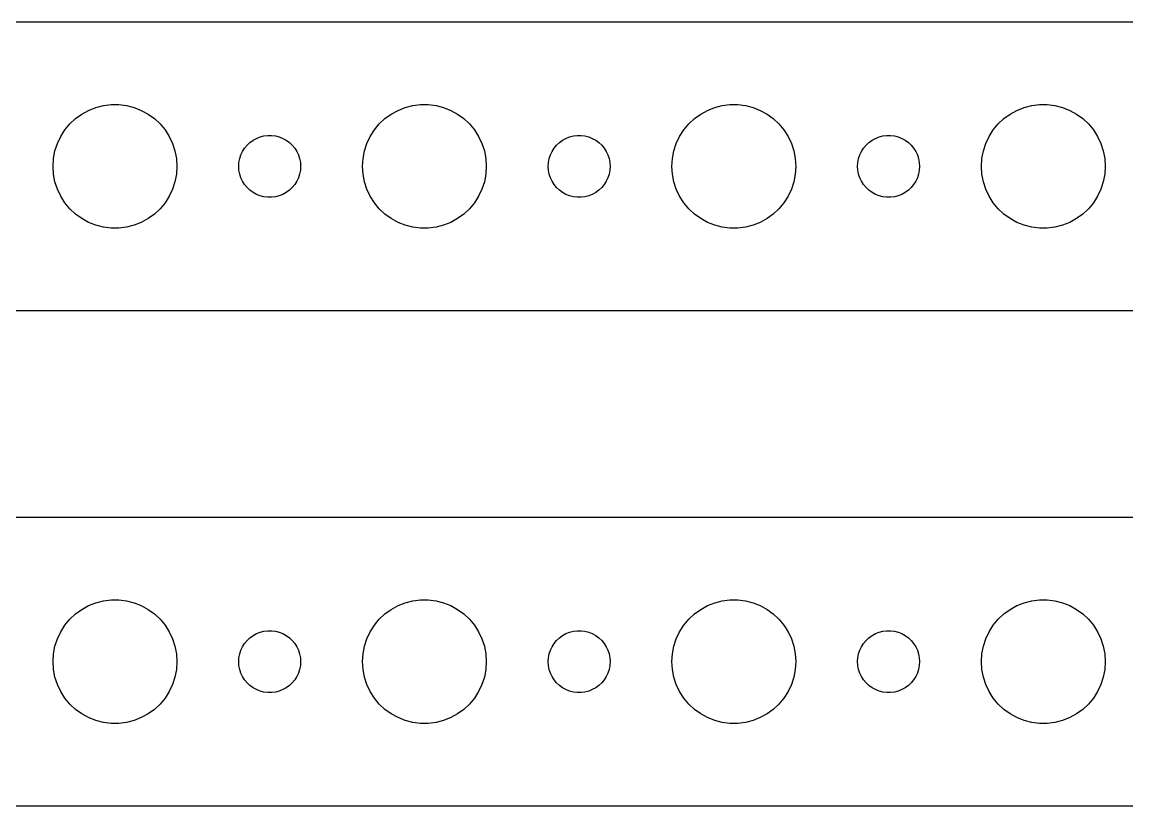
# Model space of a CAD drawing. Header units: metres. Extents: x -217 to 217, y 17 to 55.
# Drawn here: x -109.5 to -56, y 17 to 55 of the extents above; entities that cross this region are included whole.
import ezdxf

# ---------------------------------------------------------------- set-up
doc = ezdxf.new("R2010")
doc.units = ezdxf.units.M

msp = doc.modelspace()

# ---------------------------------------------------------------- linework, layer by layer
for p, q in [((212.314, 54.9901), (-212.314, 54.9901)), ((-105.927, 50.8532), (-105.562, 50.9469)), ((-105.562, 50.9469), (-105.188, 50.9941)), ((-105.188, 50.9941), (-104.812, 50.9941)), ((-104.812, 50.9941), (-104.438, 50.9469)), ((-104.438, 50.9469), (-104.073, 50.8532)), ((-90.927, 50.8532), (-90.5621, 50.9469)), ((-90.5621, 50.9469), (-90.1884, 50.9941)), ((-90.1884, 50.9941), (-89.8116, 50.9941)), ((-89.8116, 50.9941), (-89.4379, 50.9469)), ((-89.4379, 50.9469), (-89.073, 50.8532)), ((-75.927, 50.8532), (-75.5621, 50.9469)), ((-75.5621, 50.9469), (-75.1884, 50.9941)), ((-75.1884, 50.9941), (-74.8116, 50.9941)), ((-74.8116, 50.9941), (-74.4379, 50.9469)), ((-74.4379, 50.9469), (-74.073, 50.8532)), ((-60.927, 50.8532), (-60.5621, 50.9469)), ((-60.5621, 50.9469), (-60.1884, 50.9941)), ((-60.1884, 50.9941), (-59.8116, 50.9941)), ((-59.8116, 50.9941), (-59.4379, 50.9469)), ((-59.4379, 50.9469), (-59.0729, 50.8532)), ((-106.912, 50.3115), (-106.607, 50.533)), ((-106.607, 50.533), (-106.277, 50.7145)), ((-106.277, 50.7145), (-105.927, 50.8532)), ((-104.073, 50.8532), (-103.723, 50.7145)), ((-103.723, 50.7145), (-103.393, 50.533)), ((-103.393, 50.533), (-103.088, 50.3115)), ((-91.9123, 50.3115), (-91.6075, 50.533)), ((-91.6075, 50.533), (-91.2773, 50.7145)), ((-91.2773, 50.7145), (-90.927, 50.8532)), ((-89.073, 50.8532), (-88.7227, 50.7145)), ((-88.7227, 50.7145), (-88.3925, 50.533)), ((-88.3925, 50.533), (-88.0877, 50.3115)), ((-76.9123, 50.3115), (-76.6075, 50.533)), ((-76.6075, 50.533), (-76.2773, 50.7145)), ((-76.2773, 50.7145), (-75.927, 50.8532)), ((-74.073, 50.8532), (-73.7227, 50.7145)), ((-73.7227, 50.7145), (-73.3925, 50.533)), ((-73.3925, 50.533), (-73.0877, 50.3115)), ((-61.9123, 50.3115), (-61.6075, 50.533)), ((-61.6075, 50.533), (-61.2773, 50.7145)), ((-61.2773, 50.7145), (-60.927, 50.8532)), ((-59.0729, 50.8532), (-58.7227, 50.7145)), ((-58.7227, 50.7145), (-58.3925, 50.533)), ((-58.3925, 50.533), (-58.0877, 50.3115)), ((-107.427, 49.7634), (-107.187, 50.0536)), ((-107.187, 50.0536), (-106.912, 50.3115)), ((-103.088, 50.3115), (-102.813, 50.0536)), ((-102.813, 50.0536), (-102.573, 49.7634)), ((-92.427, 49.7634), (-92.1869, 50.0536)), ((-92.1869, 50.0536), (-91.9123, 50.3115)), ((-88.0877, 50.3115), (-87.8131, 50.0536)), ((-87.8131, 50.0536), (-87.573, 49.7634)), ((-77.427, 49.7634), (-77.1869, 50.0536)), ((-77.1869, 50.0536), (-76.9123, 50.3115)), ((-73.0877, 50.3115), (-72.8131, 50.0536)), ((-72.8131, 50.0536), (-72.573, 49.7634)), ((-62.427, 49.7634), (-62.1869, 50.0536)), ((-62.1869, 50.0536), (-61.9123, 50.3115)), ((-58.0877, 50.3115), (-57.8131, 50.0536)), ((-57.8131, 50.0536), (-57.5729, 49.7634)), ((-107.789, 49.1044), (-107.629, 49.4453)), ((-107.629, 49.4453), (-107.427, 49.7634)), ((-102.573, 49.7634), (-102.371, 49.4453)), ((-102.371, 49.4453), (-102.211, 49.1044)), ((-98.4561, 49.1558), (-98.3037, 49.2665)), ((-98.3037, 49.2665), (-98.1387, 49.3572)), ((-98.1387, 49.3572), (-97.9635, 49.4266)), ((-97.9635, 49.4266), (-97.7811, 49.4734)), ((-97.7811, 49.4734), (-97.5942, 49.497)), ((-97.5942, 49.497), (-97.4058, 49.497)), ((-97.4058, 49.497), (-97.2189, 49.4734)), ((-97.2189, 49.4734), (-97.0365, 49.4266)), ((-97.0365, 49.4266), (-96.8613, 49.3572)), ((-96.8613, 49.3572), (-96.6963, 49.2665)), ((-96.6963, 49.2665), (-96.5439, 49.1558)), ((-92.7893, 49.1044), (-92.6289, 49.4453)), ((-92.6289, 49.4453), (-92.427, 49.7634)), ((-87.573, 49.7634), (-87.3711, 49.4453)), ((-87.3711, 49.4453), (-87.2107, 49.1044)), ((-83.4561, 49.1558), (-83.3037, 49.2665)), ((-83.3037, 49.2665), (-83.1387, 49.3572)), ((-83.1387, 49.3572), (-82.9635, 49.4266)), ((-82.9635, 49.4266), (-82.7811, 49.4734)), ((-82.7811, 49.4734), (-82.5942, 49.497)), ((-82.5942, 49.497), (-82.4058, 49.497)), ((-82.4058, 49.497), (-82.2189, 49.4734)), ((-82.2189, 49.4734), (-82.0365, 49.4266)), ((-82.0365, 49.4266), (-81.8613, 49.3572)), ((-81.8613, 49.3572), (-81.6963, 49.2665)), ((-81.6963, 49.2665), (-81.5439, 49.1558)), ((-77.7893, 49.1044), (-77.6289, 49.4453)), ((-77.6289, 49.4453), (-77.427, 49.7634)), ((-72.573, 49.7634), (-72.3711, 49.4453)), ((-72.3711, 49.4453), (-72.2107, 49.1044)), ((-68.4561, 49.1558), (-68.3037, 49.2665)), ((-68.3037, 49.2665), (-68.1387, 49.3572)), ((-68.1387, 49.3572), (-67.9635, 49.4266)), ((-67.9635, 49.4266), (-67.7811, 49.4734)), ((-67.7811, 49.4734), (-67.5942, 49.497)), ((-67.5942, 49.497), (-67.4058, 49.497)), ((-67.4058, 49.497), (-67.2189, 49.4734)), ((-67.2189, 49.4734), (-67.0365, 49.4266)), ((-67.0365, 49.4266), (-66.8613, 49.3572)), ((-66.8613, 49.3572), (-66.6963, 49.2665)), ((-66.6963, 49.2665), (-66.5439, 49.1558)), ((-62.7893, 49.1044), (-62.6289, 49.4453)), ((-62.6289, 49.4453), (-62.427, 49.7634)), ((-57.5729, 49.7634), (-57.3711, 49.4453)), ((-57.3711, 49.4453), (-57.2107, 49.1044)), ((-107.976, 48.376), (-107.906, 48.7461)), ((-107.906, 48.7461), (-107.789, 49.1044)), ((-102.211, 49.1044), (-102.094, 48.7461)), ((-102.094, 48.7461), (-102.024, 48.376)), ((-98.8145, 48.7226), (-98.7135, 48.8817)), ((-98.7135, 48.8817), (-98.5934, 49.0268)), ((-98.5934, 49.0268), (-98.4561, 49.1558)), ((-96.5439, 49.1558), (-96.4065, 49.0268)), ((-96.4065, 49.0268), (-96.2865, 48.8817)), ((-96.2865, 48.8817), (-96.1855, 48.7226)), ((-92.9763, 48.376), (-92.9057, 48.7461)), ((-92.9057, 48.7461), (-92.7893, 49.1044)), ((-87.2107, 49.1044), (-87.0943, 48.7461)), ((-87.0943, 48.7461), (-87.0237, 48.376)), ((-83.8145, 48.7226), (-83.7135, 48.8817)), ((-83.7135, 48.8817), (-83.5934, 49.0268)), ((-83.5934, 49.0268), (-83.4561, 49.1558)), ((-81.5439, 49.1558), (-81.4065, 49.0268)), ((-81.4065, 49.0268), (-81.2865, 48.8817)), ((-81.2865, 48.8817), (-81.1855, 48.7226)), ((-77.9763, 48.376), (-77.9057, 48.7461)), ((-77.9057, 48.7461), (-77.7893, 49.1044)), ((-72.2107, 49.1044), (-72.0943, 48.7461)), ((-72.0943, 48.7461), (-72.0237, 48.376)), ((-68.8145, 48.7226), (-68.7135, 48.8817)), ((-68.7135, 48.8817), (-68.5934, 49.0268)), ((-68.5934, 49.0268), (-68.4561, 49.1558)), ((-66.5439, 49.1558), (-66.4065, 49.0268)), ((-66.4065, 49.0268), (-66.2865, 48.8817)), ((-66.2865, 48.8817), (-66.1855, 48.7226)), ((-62.9763, 48.376), (-62.9057, 48.7461)), ((-62.9057, 48.7461), (-62.7893, 49.1044)), ((-57.2107, 49.1044), (-57.0942, 48.7461)), ((-57.0942, 48.7461), (-57.0237, 48.376)), ((-108, 48), (-107.976, 48.376)), ((-102.024, 48.376), (-102, 48)), ((-98.9882, 48.188), (-98.9529, 48.373)), ((-98.9529, 48.373), (-98.8947, 48.5522)), ((-98.8947, 48.5522), (-98.8145, 48.7226)), ((-96.1855, 48.7226), (-96.1053, 48.5522)), ((-96.1053, 48.5522), (-96.0471, 48.373)), ((-96.0471, 48.373), (-96.0118, 48.188)), ((-93, 48), (-92.9763, 48.376)), ((-87.0237, 48.376), (-87, 48)), ((-83.9882, 48.188), (-83.9529, 48.373)), ((-83.9529, 48.373), (-83.8947, 48.5522)), ((-83.8947, 48.5522), (-83.8145, 48.7226)), ((-81.1855, 48.7226), (-81.1053, 48.5522)), ((-81.1053, 48.5522), (-81.0471, 48.373)), ((-81.0471, 48.373), (-81.0118, 48.188)), ((-78, 48), (-77.9763, 48.376)), ((-72.0237, 48.376), (-72, 48)), ((-68.9882, 48.188), (-68.9529, 48.373)), ((-68.9529, 48.373), (-68.8947, 48.5522)), ((-68.8947, 48.5522), (-68.8145, 48.7226)), ((-66.1855, 48.7226), (-66.1053, 48.5522)), ((-66.1053, 48.5522), (-66.0471, 48.373)), ((-66.0471, 48.373), (-66.0118, 48.188)), ((-63, 48), (-62.9763, 48.376)), ((-57.0237, 48.376), (-57, 48)), ((-107.976, 47.624), (-108, 48)), ((-102, 48), (-102.024, 47.624)), ((-99, 48), (-98.9882, 48.188)), ((-98.9882, 47.812), (-99, 48)), ((-98.9529, 47.627), (-98.9882, 47.812)), ((-96.0118, 47.812), (-96.0471, 47.627)), ((-96.0118, 48.188), (-96, 48)), ((-96, 48), (-96.0118, 47.812)), ((-92.9763, 47.624), (-93, 48)), ((-87, 48), (-87.0237, 47.624)), ((-84, 48), (-83.9882, 48.188)), ((-83.9882, 47.812), (-84, 48)), ((-83.9529, 47.627), (-83.9882, 47.812)), ((-81.0118, 47.812), (-81.0471, 47.627)), ((-81.0118, 48.188), (-81, 48)), ((-81, 48), (-81.0118, 47.812)), ((-77.9763, 47.624), (-78, 48)), ((-72, 48), (-72.0237, 47.624)), ((-69, 48), (-68.9882, 48.188)), ((-68.9882, 47.812), (-69, 48)), ((-68.9529, 47.627), (-68.9882, 47.812)), ((-66.0118, 47.812), (-66.0471, 47.627)), ((-66.0118, 48.188), (-66, 48)), ((-66, 48), (-66.0118, 47.812)), ((-62.9763, 47.624), (-63, 48)), ((-57, 48), (-57.0237, 47.624)), ((-107.906, 47.2539), (-107.976, 47.624)), ((-107.789, 46.8956), (-107.906, 47.2539)), ((-102.094, 47.2539), (-102.211, 46.8956)), ((-102.024, 47.624), (-102.094, 47.2539)), ((-98.8947, 47.4478), (-98.9529, 47.627)), ((-98.8145, 47.2774), (-98.8947, 47.4478)), ((-98.7135, 47.1183), (-98.8145, 47.2774)), ((-96.1855, 47.2774), (-96.2865, 47.1183)), ((-96.1053, 47.4478), (-96.1855, 47.2774)), ((-96.0471, 47.627), (-96.1053, 47.4478)), ((-92.9057, 47.2539), (-92.9763, 47.624)), ((-92.7893, 46.8956), (-92.9057, 47.2539)), ((-87.0943, 47.2539), (-87.2107, 46.8956)), ((-87.0237, 47.624), (-87.0943, 47.2539)), ((-83.8947, 47.4478), (-83.9529, 47.627)), ((-83.8145, 47.2774), (-83.8947, 47.4478)), ((-83.7135, 47.1183), (-83.8145, 47.2774)), ((-81.1855, 47.2774), (-81.2865, 47.1183)), ((-81.1053, 47.4478), (-81.1855, 47.2774)), ((-81.0471, 47.627), (-81.1053, 47.4478)), ((-77.9057, 47.2539), (-77.9763, 47.624)), ((-77.7893, 46.8956), (-77.9057, 47.2539)), ((-72.0943, 47.2539), (-72.2107, 46.8956)), ((-72.0237, 47.624), (-72.0943, 47.2539)), ((-68.8947, 47.4478), (-68.9529, 47.627)), ((-68.8145, 47.2774), (-68.8947, 47.4478)), ((-68.7135, 47.1183), (-68.8145, 47.2774)), ((-66.1855, 47.2774), (-66.2865, 47.1183)), ((-66.1053, 47.4478), (-66.1855, 47.2774)), ((-66.0471, 47.627), (-66.1053, 47.4478)), ((-62.9057, 47.2539), (-62.9763, 47.624)), ((-62.7893, 46.8956), (-62.9057, 47.2539)), ((-57.0942, 47.2539), (-57.2107, 46.8956)), ((-57.0237, 47.624), (-57.0942, 47.2539)), ((-107.629, 46.5547), (-107.789, 46.8956)), ((-102.211, 46.8956), (-102.371, 46.5547)), ((-98.5934, 46.9732), (-98.7135, 47.1183)), ((-98.4561, 46.8442), (-98.5934, 46.9732)), ((-98.3037, 46.7335), (-98.4561, 46.8442)), ((-98.1387, 46.6428), (-98.3037, 46.7335)), ((-97.9635, 46.5734), (-98.1387, 46.6428)), ((-96.8613, 46.6428), (-97.0365, 46.5734)), ((-96.6963, 46.7335), (-96.8613, 46.6428)), ((-96.5439, 46.8442), (-96.6963, 46.7335)), ((-96.4065, 46.9732), (-96.5439, 46.8442)), ((-96.2865, 47.1183), (-96.4065, 46.9732)), ((-92.6289, 46.5547), (-92.7893, 46.8956)), ((-87.2107, 46.8956), (-87.3711, 46.5547)), ((-83.5934, 46.9732), (-83.7135, 47.1183)), ((-83.4561, 46.8442), (-83.5934, 46.9732)), ((-83.3037, 46.7335), (-83.4561, 46.8442)), ((-83.1387, 46.6428), (-83.3037, 46.7335)), ((-82.9635, 46.5734), (-83.1387, 46.6428)), ((-81.8613, 46.6428), (-82.0365, 46.5734)), ((-81.6963, 46.7335), (-81.8613, 46.6428)), ((-81.5439, 46.8442), (-81.6963, 46.7335)), ((-81.4065, 46.9732), (-81.5439, 46.8442)), ((-81.2865, 47.1183), (-81.4065, 46.9732)), ((-77.6289, 46.5547), (-77.7893, 46.8956)), ((-72.2107, 46.8956), (-72.3711, 46.5547)), ((-68.5934, 46.9732), (-68.7135, 47.1183)), ((-68.4561, 46.8442), (-68.5934, 46.9732)), ((-68.3037, 46.7335), (-68.4561, 46.8442)), ((-68.1387, 46.6428), (-68.3037, 46.7335)), ((-67.9635, 46.5734), (-68.1387, 46.6428)), ((-66.8613, 46.6428), (-67.0365, 46.5734)), ((-66.6963, 46.7335), (-66.8613, 46.6428)), ((-66.5439, 46.8442), (-66.6963, 46.7335)), ((-66.4065, 46.9732), (-66.5439, 46.8442)), ((-66.2865, 47.1183), (-66.4065, 46.9732)), ((-62.6289, 46.5547), (-62.7893, 46.8956)), ((-57.2107, 46.8956), (-57.3711, 46.5547)), ((-107.427, 46.2366), (-107.629, 46.5547)), ((-107.187, 45.9464), (-107.427, 46.2366)), ((-102.573, 46.2366), (-102.813, 45.9464)), ((-102.371, 46.5547), (-102.573, 46.2366)), ((-97.7811, 46.5266), (-97.9635, 46.5734)), ((-97.5942, 46.503), (-97.7811, 46.5266)), ((-97.4058, 46.503), (-97.5942, 46.503)), ((-97.2189, 46.5266), (-97.4058, 46.503)), ((-97.0365, 46.5734), (-97.2189, 46.5266)), ((-92.427, 46.2366), (-92.6289, 46.5547)), ((-92.1869, 45.9464), (-92.427, 46.2366)), ((-87.573, 46.2366), (-87.8131, 45.9464)), ((-87.3711, 46.5547), (-87.573, 46.2366)), ((-82.7811, 46.5266), (-82.9635, 46.5734)), ((-82.5942, 46.503), (-82.7811, 46.5266)), ((-82.4058, 46.503), (-82.5942, 46.503)), ((-82.2189, 46.5266), (-82.4058, 46.503)), ((-82.0365, 46.5734), (-82.2189, 46.5266)), ((-77.427, 46.2366), (-77.6289, 46.5547)), ((-77.1869, 45.9464), (-77.427, 46.2366)), ((-72.573, 46.2366), (-72.8131, 45.9464)), ((-72.3711, 46.5547), (-72.573, 46.2366)), ((-67.7811, 46.5266), (-67.9635, 46.5734)), ((-67.5942, 46.503), (-67.7811, 46.5266)), ((-67.4058, 46.503), (-67.5942, 46.503)), ((-67.2189, 46.5266), (-67.4058, 46.503)), ((-67.0365, 46.5734), (-67.2189, 46.5266)), ((-62.427, 46.2366), (-62.6289, 46.5547)), ((-62.1869, 45.9464), (-62.427, 46.2366)), ((-57.5729, 46.2366), (-57.8131, 45.9464)), ((-57.3711, 46.5547), (-57.5729, 46.2366)), ((-106.912, 45.6885), (-107.187, 45.9464)), ((-106.607, 45.467), (-106.912, 45.6885)), ((-103.088, 45.6885), (-103.393, 45.467)), ((-102.813, 45.9464), (-103.088, 45.6885)), ((-91.9123, 45.6885), (-92.1869, 45.9464)), ((-91.6075, 45.467), (-91.9123, 45.6885)), ((-88.0877, 45.6885), (-88.3925, 45.467)), ((-87.8131, 45.9464), (-88.0877, 45.6885)), ((-76.9123, 45.6885), (-77.1869, 45.9464)), ((-76.6075, 45.467), (-76.9123, 45.6885)), ((-73.0877, 45.6885), (-73.3925, 45.467)), ((-72.8131, 45.9464), (-73.0877, 45.6885)), ((-61.9123, 45.6885), (-62.1869, 45.9464)), ((-61.6075, 45.467), (-61.9123, 45.6885)), ((-58.0877, 45.6885), (-58.3925, 45.467)), ((-57.8131, 45.9464), (-58.0877, 45.6885)), ((-106.277, 45.2855), (-106.607, 45.467)), ((-105.927, 45.1468), (-106.277, 45.2855)), ((-105.562, 45.0531), (-105.927, 45.1468)), ((-105.188, 45.0059), (-105.562, 45.0531)), ((-104.812, 45.0059), (-105.188, 45.0059)), ((-104.438, 45.0531), (-104.812, 45.0059)), ((-104.073, 45.1468), (-104.438, 45.0531)), ((-103.723, 45.2855), (-104.073, 45.1468)), ((-103.393, 45.467), (-103.723, 45.2855)), ((-91.2773, 45.2855), (-91.6075, 45.467)), ((-90.927, 45.1468), (-91.2773, 45.2855)), ((-90.5621, 45.0531), (-90.927, 45.1468)), ((-90.1884, 45.0059), (-90.5621, 45.0531)), ((-89.8116, 45.0059), (-90.1884, 45.0059)), ((-89.4379, 45.0531), (-89.8116, 45.0059)), ((-89.073, 45.1468), (-89.4379, 45.0531)), ((-88.7227, 45.2855), (-89.073, 45.1468)), ((-88.3925, 45.467), (-88.7227, 45.2855)), ((-76.2773, 45.2855), (-76.6075, 45.467)), ((-75.927, 45.1468), (-76.2773, 45.2855)), ((-75.5621, 45.0531), (-75.927, 45.1468)), ((-75.1884, 45.0059), (-75.5621, 45.0531)), ((-74.8116, 45.0059), (-75.1884, 45.0059)), ((-74.4379, 45.0531), (-74.8116, 45.0059)), ((-74.073, 45.1468), (-74.4379, 45.0531)), ((-73.7227, 45.2855), (-74.073, 45.1468)), ((-73.3925, 45.467), (-73.7227, 45.2855)), ((-61.2773, 45.2855), (-61.6075, 45.467)), ((-60.927, 45.1468), (-61.2773, 45.2855)), ((-60.5621, 45.0531), (-60.927, 45.1468)), ((-60.1884, 45.0059), (-60.5621, 45.0531)), ((-59.8116, 45.0059), (-60.1884, 45.0059)), ((-59.4379, 45.0531), (-59.8116, 45.0059)), ((-59.0729, 45.1468), (-59.4379, 45.0531)), ((-58.7227, 45.2855), (-59.0729, 45.1468)), ((-58.3925, 45.467), (-58.7227, 45.2855)), ((-212.314, 41.0099), (212.314, 41.0099)), ((212.314, 30.9901), (-212.314, 30.9901)), ((-106.277, 26.7145), (-105.927, 26.8532)), ((-105.927, 26.8532), (-105.562, 26.9469)), ((-105.562, 26.9469), (-105.188, 26.9941)), ((-105.188, 26.9941), (-104.812, 26.9941)), ((-104.812, 26.9941), (-104.438, 26.9469)), ((-104.438, 26.9469), (-104.073, 26.8532)), ((-104.073, 26.8532), (-103.723, 26.7145)), ((-91.2773, 26.7145), (-90.927, 26.8532)), ((-90.927, 26.8532), (-90.5621, 26.9469)), ((-90.5621, 26.9469), (-90.1884, 26.9941)), ((-90.1884, 26.9941), (-89.8116, 26.9941)), ((-89.8116, 26.9941), (-89.4379, 26.9469)), ((-89.4379, 26.9469), (-89.073, 26.8532)), ((-89.073, 26.8532), (-88.7227, 26.7145)), ((-76.2773, 26.7145), (-75.927, 26.8532)), ((-75.927, 26.8532), (-75.5621, 26.9469)), ((-75.5621, 26.9469), (-75.1884, 26.9941)), ((-75.1884, 26.9941), (-74.8116, 26.9941)), ((-74.8116, 26.9941), (-74.4379, 26.9469)), ((-74.4379, 26.9469), (-74.073, 26.8532)), ((-74.073, 26.8532), (-73.7227, 26.7145)), ((-61.2773, 26.7145), (-60.927, 26.8532)), ((-60.927, 26.8532), (-60.5621, 26.9469)), ((-60.5621, 26.9469), (-60.1884, 26.9941)), ((-60.1884, 26.9941), (-59.8116, 26.9941)), ((-59.8116, 26.9941), (-59.4379, 26.9469)), ((-59.4379, 26.9469), (-59.0729, 26.8532)), ((-59.0729, 26.8532), (-58.7227, 26.7145)), ((-107.187, 26.0536), (-106.912, 26.3115)), ((-106.912, 26.3115), (-106.607, 26.533)), ((-106.607, 26.533), (-106.277, 26.7145)), ((-103.723, 26.7145), (-103.393, 26.533)), ((-103.393, 26.533), (-103.088, 26.3115)), ((-103.088, 26.3115), (-102.813, 26.0536)), ((-92.1869, 26.0536), (-91.9123, 26.3115)), ((-91.9123, 26.3115), (-91.6075, 26.533)), ((-91.6075, 26.533), (-91.2773, 26.7145)), ((-88.7227, 26.7145), (-88.3925, 26.533)), ((-88.3925, 26.533), (-88.0877, 26.3115)), ((-88.0877, 26.3115), (-87.8131, 26.0536)), ((-77.1869, 26.0536), (-76.9123, 26.3115)), ((-76.9123, 26.3115), (-76.6075, 26.533)), ((-76.6075, 26.533), (-76.2773, 26.7145)), ((-73.7227, 26.7145), (-73.3925, 26.533)), ((-73.3925, 26.533), (-73.0877, 26.3115)), ((-73.0877, 26.3115), (-72.8131, 26.0536)), ((-62.1869, 26.0536), (-61.9123, 26.3115)), ((-61.9123, 26.3115), (-61.6075, 26.533)), ((-61.6075, 26.533), (-61.2773, 26.7145)), ((-58.7227, 26.7145), (-58.3925, 26.533)), ((-58.3925, 26.533), (-58.0877, 26.3115)), ((-58.0877, 26.3115), (-57.8131, 26.0536)), ((-107.629, 25.4453), (-107.427, 25.7634)), ((-107.427, 25.7634), (-107.187, 26.0536)), ((-102.813, 26.0536), (-102.573, 25.7634)), ((-102.573, 25.7634), (-102.371, 25.4453)), ((-92.6289, 25.4453), (-92.427, 25.7634)), ((-92.427, 25.7634), (-92.1869, 26.0536)), ((-87.8131, 26.0536), (-87.573, 25.7634)), ((-87.573, 25.7634), (-87.3711, 25.4453)), ((-77.6289, 25.4453), (-77.427, 25.7634)), ((-77.427, 25.7634), (-77.1869, 26.0536)), ((-72.8131, 26.0536), (-72.573, 25.7634)), ((-72.573, 25.7634), (-72.3711, 25.4453)), ((-62.6289, 25.4453), (-62.427, 25.7634)), ((-62.427, 25.7634), (-62.1869, 26.0536)), ((-57.8131, 26.0536), (-57.5729, 25.7634)), ((-57.5729, 25.7634), (-57.3711, 25.4453)), ((-107.789, 25.1044), (-107.629, 25.4453)), ((-102.371, 25.4453), (-102.211, 25.1044)), ((-98.4561, 25.1558), (-98.3037, 25.2665)), ((-98.3037, 25.2665), (-98.1387, 25.3572)), ((-98.1387, 25.3572), (-97.9635, 25.4266)), ((-97.9635, 25.4266), (-97.7811, 25.4734)), ((-97.7811, 25.4734), (-97.5942, 25.497)), ((-97.5942, 25.497), (-97.4058, 25.497)), ((-97.4058, 25.497), (-97.2189, 25.4734)), ((-97.2189, 25.4734), (-97.0365, 25.4266)), ((-97.0365, 25.4266), (-96.8613, 25.3572)), ((-96.8613, 25.3572), (-96.6963, 25.2665)), ((-96.6963, 25.2665), (-96.5439, 25.1558)), ((-92.7893, 25.1044), (-92.6289, 25.4453)), ((-87.3711, 25.4453), (-87.2107, 25.1044)), ((-83.4561, 25.1558), (-83.3037, 25.2665)), ((-83.3037, 25.2665), (-83.1387, 25.3572)), ((-83.1387, 25.3572), (-82.9635, 25.4266)), ((-82.9635, 25.4266), (-82.7811, 25.4734)), ((-82.7811, 25.4734), (-82.5942, 25.497)), ((-82.5942, 25.497), (-82.4058, 25.497)), ((-82.4058, 25.497), (-82.2189, 25.4734)), ((-82.2189, 25.4734), (-82.0365, 25.4266)), ((-82.0365, 25.4266), (-81.8613, 25.3572)), ((-81.8613, 25.3572), (-81.6963, 25.2665)), ((-81.6963, 25.2665), (-81.5439, 25.1558)), ((-77.7893, 25.1044), (-77.6289, 25.4453)), ((-72.3711, 25.4453), (-72.2107, 25.1044)), ((-68.4561, 25.1558), (-68.3037, 25.2665)), ((-68.3037, 25.2665), (-68.1387, 25.3572)), ((-68.1387, 25.3572), (-67.9635, 25.4266)), ((-67.9635, 25.4266), (-67.7811, 25.4734)), ((-67.7811, 25.4734), (-67.5942, 25.497)), ((-67.5942, 25.497), (-67.4058, 25.497)), ((-67.4058, 25.497), (-67.2189, 25.4734)), ((-67.2189, 25.4734), (-67.0365, 25.4266)), ((-67.0365, 25.4266), (-66.8613, 25.3572)), ((-66.8613, 25.3572), (-66.6963, 25.2665)), ((-66.6963, 25.2665), (-66.5439, 25.1558)), ((-62.7893, 25.1044), (-62.6289, 25.4453)), ((-57.3711, 25.4453), (-57.2107, 25.1044)), ((-107.976, 24.376), (-107.906, 24.7461)), ((-107.906, 24.7461), (-107.789, 25.1044)), ((-102.211, 25.1044), (-102.094, 24.7461)), ((-102.094, 24.7461), (-102.024, 24.376)), ((-98.8947, 24.5522), (-98.8145, 24.7226)), ((-98.8145, 24.7226), (-98.7135, 24.8817)), ((-98.7135, 24.8817), (-98.5934, 25.0268)), ((-98.5934, 25.0268), (-98.4561, 25.1558)), ((-96.5439, 25.1558), (-96.4065, 25.0268)), ((-96.4065, 25.0268), (-96.2865, 24.8817)), ((-96.2865, 24.8817), (-96.1855, 24.7226)), ((-96.1855, 24.7226), (-96.1053, 24.5522)), ((-92.9763, 24.376), (-92.9057, 24.7461)), ((-92.9057, 24.7461), (-92.7893, 25.1044)), ((-87.2107, 25.1044), (-87.0943, 24.7461)), ((-87.0943, 24.7461), (-87.0237, 24.376)), ((-83.8947, 24.5522), (-83.8145, 24.7226)), ((-83.8145, 24.7226), (-83.7135, 24.8817)), ((-83.7135, 24.8817), (-83.5934, 25.0268)), ((-83.5934, 25.0268), (-83.4561, 25.1558)), ((-81.5439, 25.1558), (-81.4065, 25.0268)), ((-81.4065, 25.0268), (-81.2865, 24.8817)), ((-81.2865, 24.8817), (-81.1855, 24.7226)), ((-81.1855, 24.7226), (-81.1053, 24.5522)), ((-77.9763, 24.376), (-77.9057, 24.7461)), ((-77.9057, 24.7461), (-77.7893, 25.1044)), ((-72.2107, 25.1044), (-72.0943, 24.7461)), ((-72.0943, 24.7461), (-72.0237, 24.376)), ((-68.8947, 24.5522), (-68.8145, 24.7226)), ((-68.8145, 24.7226), (-68.7135, 24.8817)), ((-68.7135, 24.8817), (-68.5934, 25.0268)), ((-68.5934, 25.0268), (-68.4561, 25.1558)), ((-66.5439, 25.1558), (-66.4065, 25.0268)), ((-66.4065, 25.0268), (-66.2865, 24.8817)), ((-66.2865, 24.8817), (-66.1855, 24.7226)), ((-66.1855, 24.7226), (-66.1053, 24.5522)), ((-62.9763, 24.376), (-62.9057, 24.7461)), ((-62.9057, 24.7461), (-62.7893, 25.1044)), ((-57.2107, 25.1044), (-57.0942, 24.7461)), ((-57.0942, 24.7461), (-57.0237, 24.376)), ((-108, 24), (-107.976, 24.376)), ((-102.024, 24.376), (-102, 24)), ((-99, 24), (-98.9882, 24.188)), ((-98.9882, 24.188), (-98.9529, 24.373)), ((-98.9529, 24.373), (-98.8947, 24.5522)), ((-96.1053, 24.5522), (-96.0471, 24.373)), ((-96.0471, 24.373), (-96.0118, 24.188)), ((-96.0118, 24.188), (-96, 24)), ((-93, 24), (-92.9763, 24.376)), ((-87.0237, 24.376), (-87, 24)), ((-84, 24), (-83.9882, 24.188)), ((-83.9882, 24.188), (-83.9529, 24.373)), ((-83.9529, 24.373), (-83.8947, 24.5522)), ((-81.1053, 24.5522), (-81.0471, 24.373)), ((-81.0471, 24.373), (-81.0118, 24.188)), ((-81.0118, 24.188), (-81, 24)), ((-78, 24), (-77.9763, 24.376)), ((-72.0237, 24.376), (-72, 24)), ((-69, 24), (-68.9882, 24.188)), ((-68.9882, 24.188), (-68.9529, 24.373)), ((-68.9529, 24.373), (-68.8947, 24.5522)), ((-66.1053, 24.5522), (-66.0471, 24.373)), ((-66.0471, 24.373), (-66.0118, 24.188)), ((-66.0118, 24.188), (-66, 24)), ((-63, 24), (-62.9763, 24.376)), ((-57.0237, 24.376), (-57, 24)), ((-107.976, 23.624), (-108, 24)), ((-107.906, 23.2539), (-107.976, 23.624)), ((-102.024, 23.624), (-102.094, 23.2539)), ((-102, 24), (-102.024, 23.624)), ((-98.9882, 23.812), (-99, 24)), ((-98.9529, 23.627), (-98.9882, 23.812)), ((-98.8947, 23.4478), (-98.9529, 23.627)), ((-96.0471, 23.627), (-96.1053, 23.4478)), ((-96.0118, 23.812), (-96.0471, 23.627)), ((-96, 24), (-96.0118, 23.812)), ((-92.9763, 23.624), (-93, 24)), ((-92.9057, 23.2539), (-92.9763, 23.624)), ((-87.0237, 23.624), (-87.0943, 23.2539)), ((-87, 24), (-87.0237, 23.624)), ((-83.9882, 23.812), (-84, 24)), ((-83.9529, 23.627), (-83.9882, 23.812)), ((-83.8947, 23.4478), (-83.9529, 23.627)), ((-81.0471, 23.627), (-81.1053, 23.4478)), ((-81.0118, 23.812), (-81.0471, 23.627)), ((-81, 24), (-81.0118, 23.812)), ((-77.9763, 23.624), (-78, 24)), ((-77.9057, 23.2539), (-77.9763, 23.624)), ((-72.0237, 23.624), (-72.0943, 23.2539)), ((-72, 24), (-72.0237, 23.624)), ((-68.9882, 23.812), (-69, 24)), ((-68.9529, 23.627), (-68.9882, 23.812)), ((-68.8947, 23.4478), (-68.9529, 23.627)), ((-66.0471, 23.627), (-66.1053, 23.4478)), ((-66.0118, 23.812), (-66.0471, 23.627)), ((-66, 24), (-66.0118, 23.812)), ((-62.9763, 23.624), (-63, 24)), ((-62.9057, 23.2539), (-62.9763, 23.624)), ((-57.0237, 23.624), (-57.0942, 23.2539)), ((-57, 24), (-57.0237, 23.624)), ((-107.789, 22.8956), (-107.906, 23.2539)), ((-102.094, 23.2539), (-102.211, 22.8956)), ((-98.8145, 23.2774), (-98.8947, 23.4478)), ((-98.7135, 23.1183), (-98.8145, 23.2774)), ((-98.5934, 22.9732), (-98.7135, 23.1183)), ((-96.2865, 23.1183), (-96.4065, 22.9732)), ((-96.1855, 23.2774), (-96.2865, 23.1183)), ((-96.1053, 23.4478), (-96.1855, 23.2774)), ((-92.7893, 22.8956), (-92.9057, 23.2539)), ((-87.0943, 23.2539), (-87.2107, 22.8956)), ((-83.8145, 23.2774), (-83.8947, 23.4478)), ((-83.7135, 23.1183), (-83.8145, 23.2774)), ((-83.5934, 22.9732), (-83.7135, 23.1183)), ((-81.2865, 23.1183), (-81.4065, 22.9732)), ((-81.1855, 23.2774), (-81.2865, 23.1183)), ((-81.1053, 23.4478), (-81.1855, 23.2774)), ((-77.7893, 22.8956), (-77.9057, 23.2539)), ((-72.0943, 23.2539), (-72.2107, 22.8956)), ((-68.8145, 23.2774), (-68.8947, 23.4478)), ((-68.7135, 23.1183), (-68.8145, 23.2774)), ((-68.5934, 22.9732), (-68.7135, 23.1183)), ((-66.2865, 23.1183), (-66.4065, 22.9732)), ((-66.1855, 23.2774), (-66.2865, 23.1183)), ((-66.1053, 23.4478), (-66.1855, 23.2774)), ((-62.7893, 22.8956), (-62.9057, 23.2539)), ((-57.0942, 23.2539), (-57.2107, 22.8956)), ((-107.629, 22.5547), (-107.789, 22.8956)), ((-107.427, 22.2366), (-107.629, 22.5547)), ((-102.371, 22.5547), (-102.573, 22.2366)), ((-102.211, 22.8956), (-102.371, 22.5547)), ((-98.4561, 22.8442), (-98.5934, 22.9732)), ((-98.3037, 22.7335), (-98.4561, 22.8442)), ((-98.1387, 22.6428), (-98.3037, 22.7335)), ((-97.9635, 22.5734), (-98.1387, 22.6428)), ((-97.7811, 22.5266), (-97.9635, 22.5734)), ((-97.5942, 22.503), (-97.7811, 22.5266)), ((-97.4058, 22.503), (-97.5942, 22.503)), ((-97.2189, 22.5266), (-97.4058, 22.503)), ((-97.0365, 22.5734), (-97.2189, 22.5266)), ((-96.8613, 22.6428), (-97.0365, 22.5734)), ((-96.6963, 22.7335), (-96.8613, 22.6428)), ((-96.5439, 22.8442), (-96.6963, 22.7335)), ((-96.4065, 22.9732), (-96.5439, 22.8442)), ((-92.6289, 22.5547), (-92.7893, 22.8956)), ((-92.427, 22.2366), (-92.6289, 22.5547)), ((-87.3711, 22.5547), (-87.573, 22.2366)), ((-87.2107, 22.8956), (-87.3711, 22.5547)), ((-83.4561, 22.8442), (-83.5934, 22.9732)), ((-83.3037, 22.7335), (-83.4561, 22.8442)), ((-83.1387, 22.6428), (-83.3037, 22.7335)), ((-82.9635, 22.5734), (-83.1387, 22.6428)), ((-82.7811, 22.5266), (-82.9635, 22.5734)), ((-82.5942, 22.503), (-82.7811, 22.5266)), ((-82.4058, 22.503), (-82.5942, 22.503)), ((-82.2189, 22.5266), (-82.4058, 22.503)), ((-82.0365, 22.5734), (-82.2189, 22.5266)), ((-81.8613, 22.6428), (-82.0365, 22.5734)), ((-81.6963, 22.7335), (-81.8613, 22.6428)), ((-81.5439, 22.8442), (-81.6963, 22.7335)), ((-81.4065, 22.9732), (-81.5439, 22.8442)), ((-77.6289, 22.5547), (-77.7893, 22.8956)), ((-77.427, 22.2366), (-77.6289, 22.5547)), ((-72.3711, 22.5547), (-72.573, 22.2366)), ((-72.2107, 22.8956), (-72.3711, 22.5547)), ((-68.4561, 22.8442), (-68.5934, 22.9732)), ((-68.3037, 22.7335), (-68.4561, 22.8442)), ((-68.1387, 22.6428), (-68.3037, 22.7335)), ((-67.9635, 22.5734), (-68.1387, 22.6428)), ((-67.7811, 22.5266), (-67.9635, 22.5734)), ((-67.5942, 22.503), (-67.7811, 22.5266)), ((-67.4058, 22.503), (-67.5942, 22.503)), ((-67.2189, 22.5266), (-67.4058, 22.503)), ((-67.0365, 22.5734), (-67.2189, 22.5266)), ((-66.8613, 22.6428), (-67.0365, 22.5734)), ((-66.6963, 22.7335), (-66.8613, 22.6428)), ((-66.5439, 22.8442), (-66.6963, 22.7335)), ((-66.4065, 22.9732), (-66.5439, 22.8442)), ((-62.6289, 22.5547), (-62.7893, 22.8956)), ((-62.427, 22.2366), (-62.6289, 22.5547)), ((-57.3711, 22.5547), (-57.5729, 22.2366)), ((-57.2107, 22.8956), (-57.3711, 22.5547)), ((-107.187, 21.9464), (-107.427, 22.2366)), ((-102.573, 22.2366), (-102.813, 21.9464)), ((-92.1869, 21.9464), (-92.427, 22.2366)), ((-87.573, 22.2366), (-87.8131, 21.9464)), ((-77.1869, 21.9464), (-77.427, 22.2366)), ((-72.573, 22.2366), (-72.8131, 21.9464)), ((-62.1869, 21.9464), (-62.427, 22.2366)), ((-57.5729, 22.2366), (-57.8131, 21.9464)), ((-106.912, 21.6885), (-107.187, 21.9464)), ((-106.607, 21.467), (-106.912, 21.6885)), ((-106.277, 21.2855), (-106.607, 21.467)), ((-103.393, 21.467), (-103.723, 21.2855)), ((-103.088, 21.6885), (-103.393, 21.467)), ((-102.813, 21.9464), (-103.088, 21.6885)), ((-91.9123, 21.6885), (-92.1869, 21.9464)), ((-91.6075, 21.467), (-91.9123, 21.6885)), ((-91.2773, 21.2855), (-91.6075, 21.467)), ((-88.3925, 21.467), (-88.7227, 21.2855)), ((-88.0877, 21.6885), (-88.3925, 21.467)), ((-87.8131, 21.9464), (-88.0877, 21.6885)), ((-76.9123, 21.6885), (-77.1869, 21.9464)), ((-76.6075, 21.467), (-76.9123, 21.6885)), ((-76.2773, 21.2855), (-76.6075, 21.467)), ((-73.3925, 21.467), (-73.7227, 21.2855)), ((-73.0877, 21.6885), (-73.3925, 21.467)), ((-72.8131, 21.9464), (-73.0877, 21.6885)), ((-61.9123, 21.6885), (-62.1869, 21.9464)), ((-61.6075, 21.467), (-61.9123, 21.6885)), ((-61.2773, 21.2855), (-61.6075, 21.467)), ((-58.3925, 21.467), (-58.7227, 21.2855)), ((-58.0877, 21.6885), (-58.3925, 21.467)), ((-57.8131, 21.9464), (-58.0877, 21.6885)), ((-105.927, 21.1468), (-106.277, 21.2855)), ((-105.562, 21.0531), (-105.927, 21.1468)), ((-105.188, 21.0059), (-105.562, 21.0531)), ((-104.812, 21.0059), (-105.188, 21.0059)), ((-104.438, 21.0531), (-104.812, 21.0059)), ((-104.073, 21.1468), (-104.438, 21.0531)), ((-103.723, 21.2855), (-104.073, 21.1468)), ((-90.927, 21.1468), (-91.2773, 21.2855)), ((-90.5621, 21.0531), (-90.927, 21.1468)), ((-90.1884, 21.0059), (-90.5621, 21.0531)), ((-89.8116, 21.0059), (-90.1884, 21.0059)), ((-89.4379, 21.0531), (-89.8116, 21.0059)), ((-89.073, 21.1468), (-89.4379, 21.0531)), ((-88.7227, 21.2855), (-89.073, 21.1468)), ((-75.927, 21.1468), (-76.2773, 21.2855)), ((-75.5621, 21.0531), (-75.927, 21.1468)), ((-75.1884, 21.0059), (-75.5621, 21.0531)), ((-74.8116, 21.0059), (-75.1884, 21.0059)), ((-74.4379, 21.0531), (-74.8116, 21.0059)), ((-74.073, 21.1468), (-74.4379, 21.0531)), ((-73.7227, 21.2855), (-74.073, 21.1468)), ((-60.927, 21.1468), (-61.2773, 21.2855)), ((-60.5621, 21.0531), (-60.927, 21.1468)), ((-60.1884, 21.0059), (-60.5621, 21.0531)), ((-59.8116, 21.0059), (-60.1884, 21.0059)), ((-59.4379, 21.0531), (-59.8116, 21.0059)), ((-59.0729, 21.1468), (-59.4379, 21.0531)), ((-58.7227, 21.2855), (-59.0729, 21.1468)), ((-212.314, 17.0099), (212.314, 17.0099))]:
    msp.add_line(p, q)

doc.saveas('drawing.dxf')
